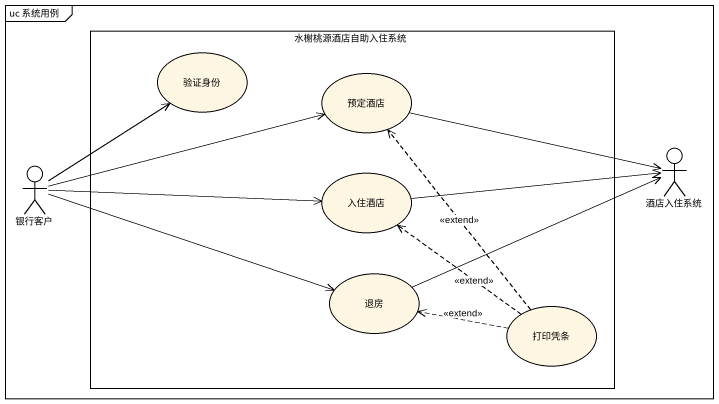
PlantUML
@startuml
mainframe uc 系统用例
rectangle 水榭桃源酒店自助入住系统 {
  usecase 验证身份
  usecase 预定酒店
  usecase 入住酒店
  usecase 退房
  usecase 打印凭条
}
actor 银行客户
actor 酒店入住系统
预定酒店 -right-> 酒店入住系统
银行客户 -up-> 验证身份
银行客户 -right-> 预定酒店
银行客户 -right-> 入住酒店
银行客户 -right-> 退房
入住酒店 -right-> 酒店入住系统
退房 -right-> 酒店入住系统
打印凭条 .up.> 预定酒店 : <<extend>>
打印凭条 .up.> 入住酒店 : <<extend>>
打印凭条 .left.> 退房 : <<extend>>
@enduml
